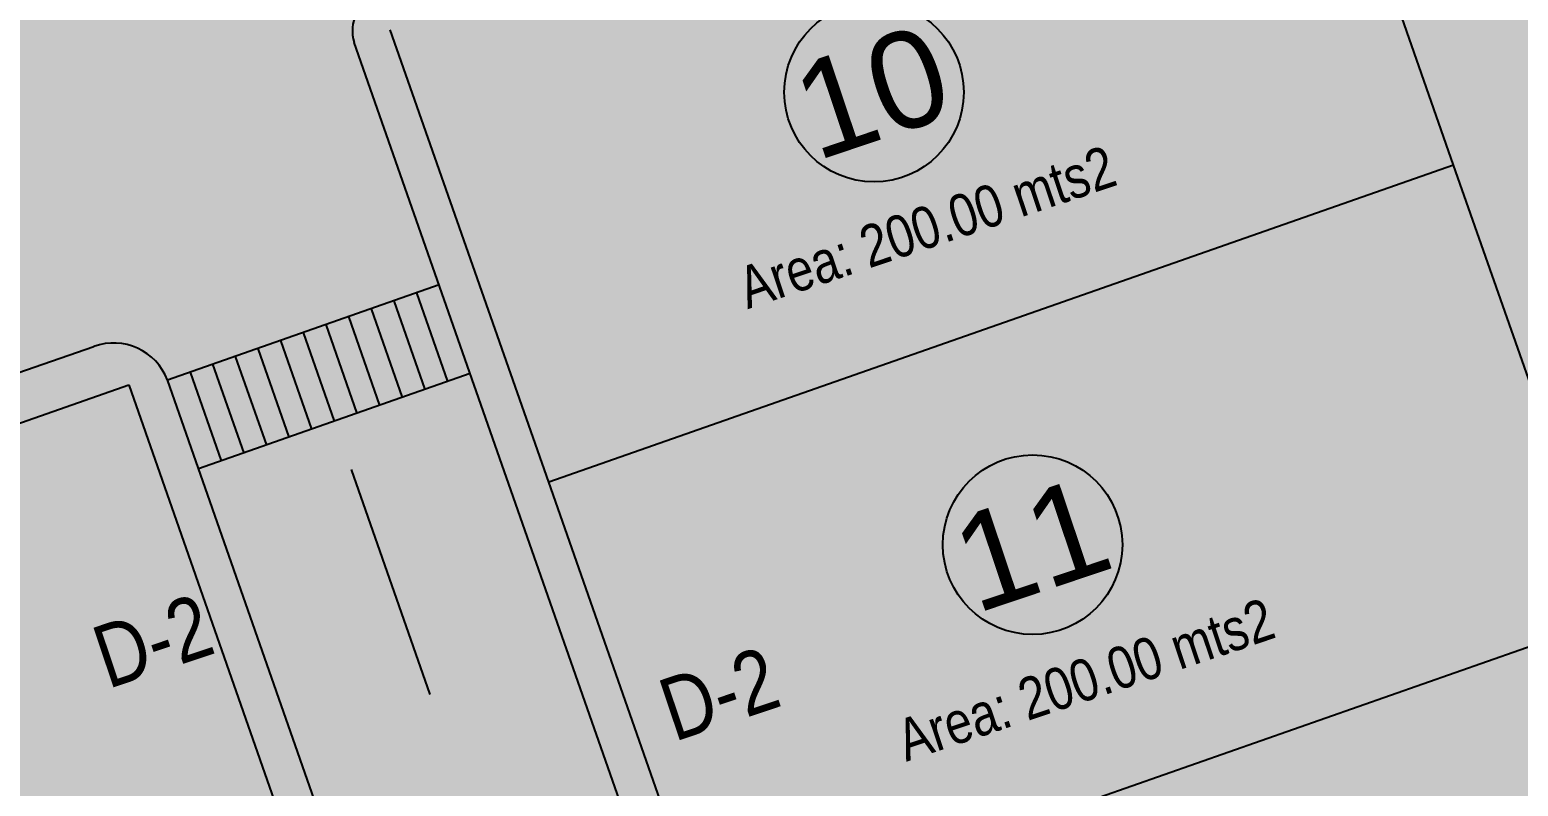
# Model space of a CAD drawing. Header units: millimetres. Extents: x 603733 to 1211550, y 1310999 to 2622648.
# Drawn here: x 604410.99 to 604442.04, y 1311204.22 to 1311220 of the extents above; entities that cross this region are included whole.
import ezdxf

# ---------------------------------------------------------------- set-up
doc = ezdxf.new("R2010")
doc.units = ezdxf.units.MM
doc.layers.add('ROTULOS LOTES', color=1, linetype='Continuous')
doc.styles.add('ROTULOS', font='arial.ttf', dxfattribs={"height": 3})
doc.styles.add('TSN - Arial Narrow', font='ARIALN.TTF')

msp = doc.modelspace()

# ---------------------------------------------------------------- hatches: boundary and pattern name
at = {"true_color": 0xafd9aa}
h = msp.add_hatch(color=9, dxfattribs=at)
h.dxf.hatch_style = 1
h.paths.add_polyline_path([(604399.891, 1311192.273), (604396.804, 1311197.011), (604392.987, 1311202.87), (604391.565, 1311205.062), (604378.68, 1311224.925), (604375.301, 1311232.894), (604378.928, 1311234.785), (604388.868, 1311237.4), (604406.859, 1311240.725), (604429.671, 1311245.342), (604458.606, 1311250.406), (604489.332, 1311256.091), (604496.283, 1311232.102), (604508.476, 1311191.737), (604513.191, 1311176.534), (604478.531, 1311164.993), (604471.241, 1311162.633), (604455.33, 1311157.257), (604428.685, 1311148.31), (604421.924, 1311157.888), (604409.414, 1311177.523), (604404.915, 1311184.532), (604400.471, 1311191.382, -0.999015)])
at = {"true_color": 0x636466}
h = msp.add_hatch(color=251, dxfattribs=at)
h.dxf.hatch_style = 1
h.paths.add_polyline_path([(604437.381, 1311226.614), (604446.818, 1311229.922), (604465.692, 1311236.537), (604466.443, 1311236.8, 0.432464), (604465.439, 1311237.292), (604418.228, 1311220.751, 0.381285), (604417.751, 1311219.736), (604418.506, 1311219.999)])
at = {"true_color": 0xebebeb}
h = msp.add_hatch(color=7, dxfattribs=at)
h.dxf.hatch_style = 1
h.paths.add_polyline_path([(604416.246, 1311226.404), (604412.514, 1311225.096, -0.351788), (604411.522, 1311225.523), (604409.083, 1311232.481), (604403.448, 1311230.43), (604409.475, 1311213.302, 0.4159), (604410.738, 1311212.842), (604412.322, 1311213.397, -0.407444), (604413.859, 1311212.694), (604419.523, 1311214.679), (604417.751, 1311219.736, -0.381285), (604418.228, 1311220.751)])
at = {"true_color": 0x636466}
h = msp.add_hatch(color=251, dxfattribs=at)
h.dxf.hatch_style = 1
h.paths.add_polyline_path([(604413.049, 1311212.593), (604416.135, 1311203.788), (604419.579, 1311193.959), (604423.598, 1311182.494), (604424.564, 1311179.737), (604411.026, 1311174.992), (604411.583, 1311174.118), (604424.706, 1311178.717, 0.411644), (604425.292, 1311180.072), (604413.857, 1311212.698, 0.406373), (604412.322, 1311213.397), (604410.738, 1311212.842, -0.4159), (604409.475, 1311213.302), (604403.448, 1311230.43), (604402.693, 1311230.156), (604406.024, 1311220.727), (604409.332, 1311211.29)])
at = {"true_color": 0xafd9aa}
h = msp.add_hatch(color=9, dxfattribs=at)
h.dxf.hatch_style = 1
h.paths.add_polyline_path([(604450.125, 1311220.485), (604446.818, 1311229.922), (604437.381, 1311226.614), (604440.688, 1311217.177), (604443.996, 1311207.74), (604453.433, 1311211.047)])
h = msp.add_hatch(color=9, dxfattribs=at)
h.dxf.hatch_style = 1
h.paths.add_polyline_path([(604418.506, 1311219.999), (604421.814, 1311210.562), (604440.688, 1311217.177), (604437.381, 1311226.614)])
at = {"true_color": 0x636466}
h = msp.add_hatch(color=251, dxfattribs=at)
h.dxf.hatch_style = 1
h.paths.add_polyline_path([(604421.814, 1311210.562), (604418.506, 1311219.999), (604417.751, 1311219.736), (604430.981, 1311181.986), (604431.736, 1311182.251), (604428.429, 1311191.688), (604425.121, 1311201.125)])
at = {"true_color": 0xafd9aa}
h = msp.add_hatch(color=9, dxfattribs=at)
h.dxf.hatch_style = 1
h.paths.add_polyline_path([(604421.814, 1311210.562), (604425.121, 1311201.125), (604443.996, 1311207.74), (604440.688, 1311217.177)])
at = {"true_color": 0x636466}
h = msp.add_hatch(color=251, dxfattribs=at)
h.dxf.hatch_style = 1
h.paths.add_polyline_path([(604414.33, 1311212.859), (604413.859, 1311212.694), (604414.507, 1311210.843), (604414.979, 1311211.008)])
h.paths.add_polyline_path([(604415.273, 1311213.189), (604414.801, 1311213.024), (604415.45, 1311211.173), (604415.921, 1311211.338)])
h.paths.add_polyline_path([(604416.216, 1311213.52), (604415.744, 1311213.355), (604416.393, 1311211.504), (604416.864, 1311211.669)])
h.paths.add_polyline_path([(604417.162, 1311213.851), (604416.689, 1311213.686), (604417.337, 1311211.835), (604417.81, 1311212)])
h.paths.add_polyline_path([(604418.108, 1311214.183), (604417.635, 1311214.017), (604418.283, 1311212.166), (604418.757, 1311212.332)])
h.paths.add_polyline_path([(604419.054, 1311214.515), (604418.581, 1311214.349), (604419.23, 1311212.498), (604419.703, 1311212.664)])
at = {"true_color": 0xebebeb}
h = msp.add_hatch(color=7, dxfattribs=at)
h.dxf.hatch_style = 1
h.paths.add_polyline_path([(604424.668, 1311181.852), (604430.333, 1311183.837), (604420.172, 1311212.828), (604414.507, 1311210.843)])
h.paths.add_polyline_path([(604422.189, 1311201.294), (604425.176, 1311192.926), (604426.072, 1311193.246), (604423.084, 1311201.614)], flags=24)
at = {"true_color": 0xafd9aa}
h = msp.add_hatch(color=9, dxfattribs=at)
h.dxf.hatch_style = 1
h.paths.add_polyline_path([(604413.049, 1311212.593), (604409.332, 1311211.29), (604409.332, 1311211.289), (604391.565, 1311205.062), (604392.698, 1311203.316, -0.594768), (604393.519, 1311202.87, -0.253574), (604393.277, 1311202.424), (604396.804, 1311197.011), (604416.135, 1311203.788)])
h = msp.add_hatch(color=9, dxfattribs=at)
h.dxf.hatch_style = 1
h.paths.add_polyline_path([(604425.121, 1311201.125), (604428.429, 1311191.688), (604447.303, 1311198.303), (604443.996, 1311207.74)])

# ---------------------------------------------------------------- linework, layer by layer
for p, q in [((604440.688, 1311217.177), (604437.381, 1311226.614)), ((604421.814, 1311210.562), (604418.506, 1311219.999)), ((604430.987, 1311181.97), (604417.751, 1311219.736)), ((604440.688, 1311217.177), (604421.814, 1311210.562)), ((604443.996, 1311207.74), (604440.688, 1311217.177)), ((604419.523, 1311214.679), (604413.859, 1311212.694)), ((604419.054, 1311214.515), (604419.703, 1311212.664)), ((604418.581, 1311214.349), (604419.23, 1311212.498)), ((604417.635, 1311214.017), (604418.283, 1311212.166)), ((604418.108, 1311214.183), (604418.757, 1311212.332)), ((604416.689, 1311213.686), (604417.337, 1311211.835)), ((604417.162, 1311213.851), (604417.81, 1311212)), ((604410.738, 1311212.842), (604412.322, 1311213.397)), ((604415.744, 1311213.355), (604416.393, 1311211.504)), ((604416.216, 1311213.52), (604416.864, 1311211.669)), ((604414.801, 1311213.024), (604415.45, 1311211.173)), ((604415.273, 1311213.189), (604415.921, 1311211.338)), ((604425.316, 1311180.001), (604413.857, 1311212.698)), ((604414.33, 1311212.859), (604414.979, 1311211.008)), ((604420.172, 1311212.828), (604414.507, 1311210.843)), ((604417.687, 1311210.83), (604419.331, 1311206.139)), ((604425.121, 1311201.125), (604421.814, 1311210.562)), ((604443.996, 1311207.74), (604425.121, 1311201.125))]:
    msp.add_line(p, q)
msp.add_lwpolyline([(604413.049, 1311212.593), (604416.135, 1311203.788), (604396.804, 1311197.011), (604392.987, 1311202.87), (604391.565, 1311205.062), (604413.049, 1311212.593)])
at = {"color": 1}
for centre in [(604428.597, 1311218.698), (604431.905, 1311209.261)]:
    msp.add_circle(centre, 1.872, dxfattribs=at)
for centre, radius, start, end in [((604418.558, 1311219.976), 0.842, 113.0869, 196.5713), ((604412.731, 1311212.259), 1.209, 21.0634, 109.736)]:
    msp.add_arc(centre, radius, start, end)

# ---------------------------------------------------------------- texts
at = {"color": 0, "linetype": 'Continuous', "lineweight": 25, "ltscale": 0.1, "attachment_point": 1, "rotation": 18.5755, "style": 'TSN - Arial Narrow'}
for s, insert, char_height, width in [('\\pi-2.62211,l4.37019,t4.37019;Area: 200.00 mts2', (604424.023, 1311214.441), 0.87404, 14.13316), ('D-2', (604412.198, 1311207.49), 1.3111, 21.19973), ('\\pi-2.62211,l4.37019,t4.37019;Area: 200.00 mts2', (604427.331, 1311205.004), 0.87404, 14.13316), ('D-2', (604424.01, 1311206.389), 1.3111, 21.19973)]:
    msp.add_mtext(s, dxfattribs=dict(at, insert=insert, char_height=char_height, width=width))
at = {"layer": 'ROTULOS LOTES', "color": 18, "true_color": 0x000000, "style": 'ROTULOS'}
for s, p in [('10', (604427.386, 1311217.256)), ('11', (604430.714, 1311207.816))]:
    msp.add_text(s, height=2.0142, rotation=18.5755, dxfattribs=at).set_placement(p)

doc.saveas('drawing.dxf')
